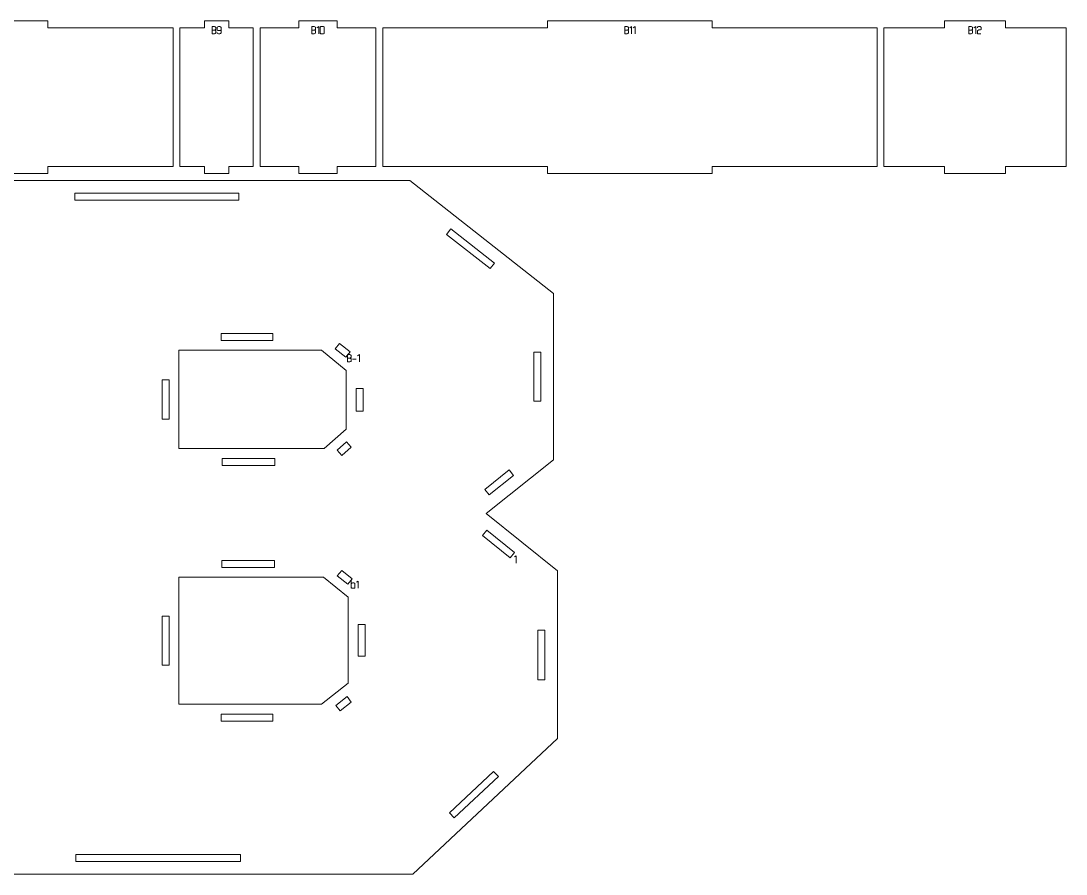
# Model space of a CAD drawing. Header units: centimetres. Extents: x -249 to 275, y -506 to 461.
# Drawn here: x -184.52 to -139.34, y 231.44 to 268.34 of the extents above; entities that cross this region are included whole.
import ezdxf

# ---------------------------------------------------------------- set-up
doc = ezdxf.new("R2010")
doc.units = ezdxf.units.CM
doc.header["$MEASUREMENT"] = 0
doc.layers.add('Capa 1', color=7, linetype='Continuous')

msp = doc.modelspace()

# ---------------------------------------------------------------- hatches: boundary and pattern name
at = {"layer": 'Capa 1', "true_color": 0x3e4095}
h = msp.add_hatch(color=175, dxfattribs=at)
edge = h.paths.add_edge_path()
edge.add_spline(control_points=[(-163.1094, 245.20933), (-163.1094, 245.20933), (-163.18553, 245.15659), (-163.18553, 245.15659), (-163.18553, 245.15659), (-163.1094, 245.20933), (-163.1094, 245.20933), (-163.1094, 245.20933), (-163.1094, 244.89243), (-163.1094, 244.89243), (-163.1094, 244.89243), (-163.1094, 245.20933), (-163.1094, 245.20933)], knot_values=[0, 0, 0, 0, 0.25, 0.25, 0.25, 0.5, 0.5, 0.5, 0.75, 0.75, 0.75, 1, 1, 1, 1], degree=3, periodic=1)

# ---------------------------------------------------------------- linework, layer by layer
at = {"layer": 'Capa 1', "color": 240, "lineweight": 9}
for points, knots in [([(-194.18979, 268.0409), (-194.18979, 268.0409), (-194.18979, 262.0409), (-194.18979, 262.0409), (-194.18979, 262.0409), (-188.77618, 262.0409), (-188.77618, 262.0409), (-188.77618, 262.0409), (-188.77618, 261.7409), (-188.77618, 261.7409), (-188.77618, 261.7409), (-183.36256, 261.7409), (-183.36256, 261.7409), (-183.36256, 261.7409), (-183.36256, 262.0409), (-183.36256, 262.0409), (-183.36256, 262.0409), (-177.94894, 262.0409), (-177.94894, 262.0409), (-177.94894, 262.0409), (-177.94894, 268.0409), (-177.94894, 268.0409), (-177.94894, 268.0409), (-183.36256, 268.0409), (-183.36256, 268.0409), (-183.36256, 268.0409), (-183.36256, 268.3409), (-183.36256, 268.3409), (-183.36256, 268.3409), (-188.77618, 268.3409), (-188.77618, 268.3409), (-188.77618, 268.3409), (-188.77618, 268.0409), (-188.77618, 268.0409), (-188.77618, 268.0409), (-194.18979, 268.0409), (-194.18979, 268.0409)], [0, 0, 0, 0, 0.08333333, 0.08333333, 0.08333333, 0.16666667, 0.16666667, 0.16666667, 0.25, 0.25, 0.25, 0.33333333, 0.33333333, 0.33333333, 0.41666667, 0.41666667, 0.41666667, 0.5, 0.5, 0.5, 0.58333333, 0.58333333, 0.58333333, 0.66666667, 0.66666667, 0.66666667, 0.75, 0.75, 0.75, 0.83333333, 0.83333333, 0.83333333, 0.91666667, 0.91666667, 0.91666667, 1, 1, 1, 1]), ([(-177.64894, 268.0409), (-177.64894, 268.0409), (-177.64894, 262.0409), (-177.64894, 262.0409), (-177.64894, 262.0409), (-176.59422, 262.0409), (-176.59422, 262.0409), (-176.59422, 262.0409), (-176.59422, 261.7409), (-176.59422, 261.7409), (-176.59422, 261.7409), (-175.53949, 261.7409), (-175.53949, 261.7409), (-175.53949, 261.7409), (-175.53949, 262.0409), (-175.53949, 262.0409), (-175.53949, 262.0409), (-174.48477, 262.0409), (-174.48477, 262.0409), (-174.48477, 262.0409), (-174.48477, 268.0409), (-174.48477, 268.0409), (-174.48477, 268.0409), (-175.53949, 268.0409), (-175.53949, 268.0409), (-175.53949, 268.0409), (-175.53949, 268.3409), (-175.53949, 268.3409), (-175.53949, 268.3409), (-176.59422, 268.3409), (-176.59422, 268.3409), (-176.59422, 268.3409), (-176.59422, 268.0409), (-176.59422, 268.0409), (-176.59422, 268.0409), (-177.64894, 268.0409), (-177.64894, 268.0409)], [0, 0, 0, 0, 0.08333333, 0.08333333, 0.08333333, 0.16666667, 0.16666667, 0.16666667, 0.25, 0.25, 0.25, 0.33333333, 0.33333333, 0.33333333, 0.41666667, 0.41666667, 0.41666667, 0.5, 0.5, 0.5, 0.58333333, 0.58333333, 0.58333333, 0.66666667, 0.66666667, 0.66666667, 0.75, 0.75, 0.75, 0.83333333, 0.83333333, 0.83333333, 0.91666667, 0.91666667, 0.91666667, 1, 1, 1, 1]), ([(-174.18477, 268.0409), (-174.18477, 268.0409), (-174.18477, 262.0409), (-174.18477, 262.0409), (-174.18477, 262.0409), (-172.51572, 262.0409), (-172.51572, 262.0409), (-172.51572, 262.0409), (-172.51572, 261.7409), (-172.51572, 261.7409), (-172.51572, 261.7409), (-170.84667, 261.7409), (-170.84667, 261.7409), (-170.84667, 261.7409), (-170.84667, 262.0409), (-170.84667, 262.0409), (-170.84667, 262.0409), (-169.17762, 262.0409), (-169.17762, 262.0409), (-169.17762, 262.0409), (-169.17762, 268.0409), (-169.17762, 268.0409), (-169.17762, 268.0409), (-170.84667, 268.0409), (-170.84667, 268.0409), (-170.84667, 268.0409), (-170.84667, 268.3409), (-170.84667, 268.3409), (-170.84667, 268.3409), (-172.51572, 268.3409), (-172.51572, 268.3409), (-172.51572, 268.3409), (-172.51572, 268.0409), (-172.51572, 268.0409), (-172.51572, 268.0409), (-174.18477, 268.0409), (-174.18477, 268.0409)], [0, 0, 0, 0, 0.08333333, 0.08333333, 0.08333333, 0.16666667, 0.16666667, 0.16666667, 0.25, 0.25, 0.25, 0.33333333, 0.33333333, 0.33333333, 0.41666667, 0.41666667, 0.41666667, 0.5, 0.5, 0.5, 0.58333333, 0.58333333, 0.58333333, 0.66666667, 0.66666667, 0.66666667, 0.75, 0.75, 0.75, 0.83333333, 0.83333333, 0.83333333, 0.91666667, 0.91666667, 0.91666667, 1, 1, 1, 1]), ([(-168.87762, 268.0409), (-168.87762, 268.0409), (-168.87762, 262.0409), (-168.87762, 262.0409), (-168.87762, 262.0409), (-161.75684, 262.0409), (-161.75684, 262.0409), (-161.75684, 262.0409), (-161.75684, 261.7409), (-161.75684, 261.7409), (-161.75684, 261.7409), (-154.63607, 261.7409), (-154.63607, 261.7409), (-154.63607, 261.7409), (-154.63607, 262.0409), (-154.63607, 262.0409), (-154.63607, 262.0409), (-147.5153, 262.0409), (-147.5153, 262.0409), (-147.5153, 262.0409), (-147.5153, 268.0409), (-147.5153, 268.0409), (-147.5153, 268.0409), (-154.63607, 268.0409), (-154.63607, 268.0409), (-154.63607, 268.0409), (-154.63607, 268.3409), (-154.63607, 268.3409), (-154.63607, 268.3409), (-161.75684, 268.3409), (-161.75684, 268.3409), (-161.75684, 268.3409), (-161.75684, 268.0409), (-161.75684, 268.0409), (-161.75684, 268.0409), (-168.87762, 268.0409), (-168.87762, 268.0409)], [0, 0, 0, 0, 0.08333333, 0.08333333, 0.08333333, 0.16666667, 0.16666667, 0.16666667, 0.25, 0.25, 0.25, 0.33333333, 0.33333333, 0.33333333, 0.41666667, 0.41666667, 0.41666667, 0.5, 0.5, 0.5, 0.58333333, 0.58333333, 0.58333333, 0.66666667, 0.66666667, 0.66666667, 0.75, 0.75, 0.75, 0.83333333, 0.83333333, 0.83333333, 0.91666667, 0.91666667, 0.91666667, 1, 1, 1, 1]), ([(-147.2153, 268.0409), (-147.2153, 268.0409), (-147.2153, 262.0409), (-147.2153, 262.0409), (-147.2153, 262.0409), (-144.59046, 262.0409), (-144.59046, 262.0409), (-144.59046, 262.0409), (-144.59046, 261.7409), (-144.59046, 261.7409), (-144.59046, 261.7409), (-141.96561, 261.7409), (-141.96561, 261.7409), (-141.96561, 261.7409), (-141.96561, 262.0409), (-141.96561, 262.0409), (-141.96561, 262.0409), (-139.34077, 262.0409), (-139.34077, 262.0409), (-139.34077, 262.0409), (-139.34077, 268.0409), (-139.34077, 268.0409), (-139.34077, 268.0409), (-141.96561, 268.0409), (-141.96561, 268.0409), (-141.96561, 268.0409), (-141.96561, 268.3409), (-141.96561, 268.3409), (-141.96561, 268.3409), (-144.59046, 268.3409), (-144.59046, 268.3409), (-144.59046, 268.3409), (-144.59046, 268.0409), (-144.59046, 268.0409), (-144.59046, 268.0409), (-147.2153, 268.0409), (-147.2153, 268.0409)], [0, 0, 0, 0, 0.08333333, 0.08333333, 0.08333333, 0.16666667, 0.16666667, 0.16666667, 0.25, 0.25, 0.25, 0.33333333, 0.33333333, 0.33333333, 0.41666667, 0.41666667, 0.41666667, 0.5, 0.5, 0.5, 0.58333333, 0.58333333, 0.58333333, 0.66666667, 0.66666667, 0.66666667, 0.75, 0.75, 0.75, 0.83333333, 0.83333333, 0.83333333, 0.91666667, 0.91666667, 0.91666667, 1, 1, 1, 1]), ([(-161.32634, 244.55519), (-161.32634, 244.55519), (-161.32634, 237.31235), (-161.32634, 237.31235), (-161.32634, 237.31235), (-167.57956, 231.44092), (-167.57956, 231.44092), (-167.57956, 231.44092), (-190.12634, 231.44092), (-190.12634, 231.44092), (-190.12634, 231.44092), (-190.12634, 237.9552), (-190.12634, 237.9552), (-190.12634, 237.9552), (-186.77956, 238.81234), (-186.77956, 238.81234), (-186.77956, 238.81234), (-186.77956, 254.02661), (-186.77956, 254.02661), (-186.77956, 254.02661), (-190.12634, 254.88376), (-190.12634, 254.88376), (-190.12634, 254.88376), (-190.12634, 261.4409), (-190.12634, 261.4409), (-190.12634, 261.4409), (-167.71167, 261.4409), (-167.71167, 261.4409), (-167.71167, 261.4409), (-161.5025, 256.55519), (-161.5025, 256.55519), (-161.5025, 256.55519), (-161.5025, 249.3552), (-161.5025, 249.3552), (-161.5025, 249.3552), (-164.40892, 247.04091), (-164.40892, 247.04091), (-164.40892, 247.04091), (-161.32634, 244.55519), (-161.32634, 244.55519)], [0, 0, 0, 0, 0.07692308, 0.07692308, 0.07692308, 0.15384615, 0.15384615, 0.15384615, 0.23076923, 0.23076923, 0.23076923, 0.30769231, 0.30769231, 0.30769231, 0.38461538, 0.38461538, 0.38461538, 0.46153846, 0.46153846, 0.46153846, 0.53846154, 0.53846154, 0.53846154, 0.61538462, 0.61538462, 0.61538462, 0.69230769, 0.69230769, 0.69230769, 0.76923077, 0.76923077, 0.76923077, 0.84615385, 0.84615385, 0.84615385, 0.92307692, 0.92307692, 0.92307692, 1, 1, 1, 1]), ([(-182.18703, 260.59237), (-182.18703, 260.59237), (-175.09626, 260.59237), (-175.09626, 260.59237), (-175.09626, 260.59237), (-175.09626, 260.89237), (-175.09626, 260.89237), (-175.09626, 260.89237), (-182.18703, 260.89237), (-182.18703, 260.89237), (-182.18703, 260.89237), (-182.18703, 260.59237), (-182.18703, 260.59237)], [0, 0, 0, 0, 0.25, 0.25, 0.25, 0.5, 0.5, 0.5, 0.75, 0.75, 0.75, 1, 1, 1, 1]), ([(-166.12066, 259.10929), (-166.12066, 259.10929), (-164.23585, 257.62622), (-164.23585, 257.62622), (-164.23585, 257.62622), (-164.05033, 257.86198), (-164.05033, 257.86198), (-164.05033, 257.86198), (-165.93515, 259.34506), (-165.93515, 259.34506), (-165.93515, 259.34506), (-166.12066, 259.10929), (-166.12066, 259.10929)], [0, 0, 0, 0, 0.25, 0.25, 0.25, 0.5, 0.5, 0.5, 0.75, 0.75, 0.75, 1, 1, 1, 1]), ([(-175.87122, 254.52094), (-175.87122, 254.52094), (-173.62701, 254.52094), (-173.62701, 254.52094), (-173.62701, 254.52094), (-173.62701, 254.82094), (-173.62701, 254.82094), (-173.62701, 254.82094), (-175.87122, 254.82094), (-175.87122, 254.82094), (-175.87122, 254.82094), (-175.87122, 254.52094), (-175.87122, 254.52094)], [0, 0, 0, 0, 0.25, 0.25, 0.25, 0.5, 0.5, 0.5, 0.75, 0.75, 0.75, 1, 1, 1, 1]), ([(-170.93337, 254.15645), (-170.93337, 254.15645), (-170.48395, 253.79195), (-170.48395, 253.79195), (-170.48395, 253.79195), (-170.29498, 254.02496), (-170.29498, 254.02496), (-170.29498, 254.02496), (-170.7444, 254.38945), (-170.7444, 254.38945), (-170.7444, 254.38945), (-170.93337, 254.15645), (-170.93337, 254.15645)], [0, 0, 0, 0, 0.25, 0.25, 0.25, 0.5, 0.5, 0.5, 0.75, 0.75, 0.75, 1, 1, 1, 1]), ([(-170.45878, 253.22529), (-170.45878, 253.22529), (-171.53321, 254.09668), (-171.53321, 254.09668), (-171.53321, 254.09668), (-177.69117, 254.09668), (-177.69117, 254.09668), (-177.69117, 254.09668), (-177.69117, 249.84227), (-177.69117, 249.84227), (-177.69117, 249.84227), (-171.42006, 249.84227), (-171.42006, 249.84227), (-171.42006, 249.84227), (-170.45878, 250.67894), (-170.45878, 250.67894), (-170.45878, 250.67894), (-170.45878, 253.22529), (-170.45878, 253.22529)], [0, 0, 0, 0, 0.16666667, 0.16666667, 0.16666667, 0.33333333, 0.33333333, 0.33333333, 0.5, 0.5, 0.5, 0.66666667, 0.66666667, 0.66666667, 0.83333333, 0.83333333, 0.83333333, 1, 1, 1, 1]), ([(-162.35103, 254.01683), (-162.35103, 254.01683), (-162.35103, 251.89053), (-162.35103, 251.89053), (-162.35103, 251.89053), (-162.05103, 251.89053), (-162.05103, 251.89053), (-162.05103, 251.89053), (-162.05103, 254.01683), (-162.05103, 254.01683), (-162.05103, 254.01683), (-162.35103, 254.01683), (-162.35103, 254.01683)], [0, 0, 0, 0, 0.25, 0.25, 0.25, 0.5, 0.5, 0.5, 0.75, 0.75, 0.75, 1, 1, 1, 1]), ([(-178.11543, 251.11899), (-178.11543, 251.11899), (-178.11543, 252.81996), (-178.11543, 252.81996), (-178.11543, 252.81996), (-178.41543, 252.81996), (-178.41543, 252.81996), (-178.41543, 252.81996), (-178.41543, 251.11899), (-178.41543, 251.11899), (-178.41543, 251.11899), (-178.11543, 251.11899), (-178.11543, 251.11899)], [0, 0, 0, 0, 0.25, 0.25, 0.25, 0.5, 0.5, 0.5, 0.75, 0.75, 0.75, 1, 1, 1, 1]), ([(-170.03452, 252.44689), (-170.03452, 252.44689), (-170.03452, 251.46632), (-170.03452, 251.46632), (-170.03452, 251.46632), (-169.73452, 251.46632), (-169.73452, 251.46632), (-169.73452, 251.46632), (-169.73452, 252.44689), (-169.73452, 252.44689), (-169.73452, 252.44689), (-170.03452, 252.44689), (-170.03452, 252.44689)], [0, 0, 0, 0, 0.25, 0.25, 0.25, 0.5, 0.5, 0.5, 0.75, 0.75, 0.75, 1, 1, 1, 1]), ([(-170.44344, 250.12984), (-170.44344, 250.12984), (-170.85236, 249.77392), (-170.85236, 249.77392), (-170.85236, 249.77392), (-170.6554, 249.54763), (-170.6554, 249.54763), (-170.6554, 249.54763), (-170.24648, 249.90355), (-170.24648, 249.90355), (-170.24648, 249.90355), (-170.44344, 250.12984), (-170.44344, 250.12984)], [0, 0, 0, 0, 0.25, 0.25, 0.25, 0.5, 0.5, 0.5, 0.75, 0.75, 0.75, 1, 1, 1, 1]), ([(-173.546, 249.41801), (-173.546, 249.41801), (-175.83071, 249.41801), (-175.83071, 249.41801), (-175.83071, 249.41801), (-175.83071, 249.11801), (-175.83071, 249.11801), (-175.83071, 249.11801), (-173.546, 249.11801), (-173.546, 249.11801), (-173.546, 249.11801), (-173.546, 249.41801), (-173.546, 249.41801)], [0, 0, 0, 0, 0.25, 0.25, 0.25, 0.5, 0.5, 0.5, 0.75, 0.75, 0.75, 1, 1, 1, 1]), ([(-163.41296, 248.91864), (-163.41296, 248.91864), (-164.47489, 248.07305), (-164.47489, 248.07305), (-164.47489, 248.07305), (-164.28802, 247.83837), (-164.28802, 247.83837), (-164.28802, 247.83837), (-163.22609, 248.68395), (-163.22609, 248.68395), (-163.22609, 248.68395), (-163.41296, 248.91864), (-163.41296, 248.91864)], [0, 0, 0, 0, 0.25, 0.25, 0.25, 0.5, 0.5, 0.5, 0.75, 0.75, 0.75, 1, 1, 1, 1]), ([(-164.56887, 246.07986), (-164.56887, 246.07986), (-163.37187, 245.11462), (-163.37187, 245.11462), (-163.37187, 245.11462), (-163.18355, 245.34816), (-163.18355, 245.34816), (-163.18355, 245.34816), (-164.38055, 246.31339), (-164.38055, 246.31339), (-164.38055, 246.31339), (-164.56887, 246.07986), (-164.56887, 246.07986)], [0, 0, 0, 0, 0.25, 0.25, 0.25, 0.5, 0.5, 0.5, 0.75, 0.75, 0.75, 1, 1, 1, 1]), ([(-175.84186, 244.70667), (-175.84186, 244.70667), (-173.56829, 244.70667), (-173.56829, 244.70667), (-173.56829, 244.70667), (-173.56829, 245.00667), (-173.56829, 245.00667), (-173.56829, 245.00667), (-175.84186, 245.00667), (-175.84186, 245.00667), (-175.84186, 245.00667), (-175.84186, 244.70667), (-175.84186, 244.70667)], [0, 0, 0, 0, 0.25, 0.25, 0.25, 0.5, 0.5, 0.5, 0.75, 0.75, 0.75, 1, 1, 1, 1]), ([(-170.84529, 244.34217), (-170.84529, 244.34217), (-170.39587, 243.97768), (-170.39587, 243.97768), (-170.39587, 243.97768), (-170.2069, 244.21068), (-170.2069, 244.21068), (-170.2069, 244.21068), (-170.65632, 244.57518), (-170.65632, 244.57518), (-170.65632, 244.57518), (-170.84529, 244.34217), (-170.84529, 244.34217)], [0, 0, 0, 0, 0.25, 0.25, 0.25, 0.5, 0.5, 0.5, 0.75, 0.75, 0.75, 1, 1, 1, 1]), ([(-170.3707, 243.41102), (-170.3707, 243.41102), (-171.44514, 244.28241), (-171.44514, 244.28241), (-171.44514, 244.28241), (-177.69117, 244.28241), (-177.69117, 244.28241), (-177.69117, 244.28241), (-177.69117, 238.78513), (-177.69117, 238.78513), (-177.69117, 238.78513), (-171.53344, 238.78513), (-171.53344, 238.78513), (-171.53344, 238.78513), (-170.3707, 239.69912), (-170.3707, 239.69912), (-170.3707, 239.69912), (-170.3707, 243.41102), (-170.3707, 243.41102)], [0, 0, 0, 0, 0.16666667, 0.16666667, 0.16666667, 0.33333333, 0.33333333, 0.33333333, 0.5, 0.5, 0.5, 0.66666667, 0.66666667, 0.66666667, 0.83333333, 0.83333333, 0.83333333, 1, 1, 1, 1]), ([(-178.11543, 240.47614), (-178.11543, 240.47614), (-178.11543, 242.5914), (-178.11543, 242.5914), (-178.11543, 242.5914), (-178.41543, 242.5914), (-178.41543, 242.5914), (-178.41543, 242.5914), (-178.41543, 240.47614), (-178.41543, 240.47614), (-178.41543, 240.47614), (-178.11543, 240.47614), (-178.11543, 240.47614)], [0, 0, 0, 0, 0.25, 0.25, 0.25, 0.5, 0.5, 0.5, 0.75, 0.75, 0.75, 1, 1, 1, 1]), ([(-169.94644, 242.23978), (-169.94644, 242.23978), (-169.94644, 240.86637), (-169.94644, 240.86637), (-169.94644, 240.86637), (-169.64644, 240.86637), (-169.64644, 240.86637), (-169.64644, 240.86637), (-169.64644, 242.23978), (-169.64644, 242.23978), (-169.64644, 242.23978), (-169.94644, 242.23978), (-169.94644, 242.23978)], [0, 0, 0, 0, 0.25, 0.25, 0.25, 0.5, 0.5, 0.5, 0.75, 0.75, 0.75, 1, 1, 1, 1]), ([(-162.17487, 241.99278), (-162.17487, 241.99278), (-162.17487, 239.83618), (-162.17487, 239.83618), (-162.17487, 239.83618), (-161.87487, 239.83618), (-161.87487, 239.83618), (-161.87487, 239.83618), (-161.87487, 241.99278), (-161.87487, 241.99278), (-161.87487, 241.99278), (-162.17487, 241.99278), (-162.17487, 241.99278)], [0, 0, 0, 0, 0.25, 0.25, 0.25, 0.5, 0.5, 0.5, 0.75, 0.75, 0.75, 1, 1, 1, 1]), ([(-170.42651, 239.1156), (-170.42651, 239.1156), (-170.90659, 238.73824), (-170.90659, 238.73824), (-170.90659, 238.73824), (-170.72119, 238.50238), (-170.72119, 238.50238), (-170.72119, 238.50238), (-170.24112, 238.87975), (-170.24112, 238.87975), (-170.24112, 238.87975), (-170.42651, 239.1156), (-170.42651, 239.1156)], [0, 0, 0, 0, 0.25, 0.25, 0.25, 0.5, 0.5, 0.5, 0.75, 0.75, 0.75, 1, 1, 1, 1]), ([(-173.62958, 238.36087), (-173.62958, 238.36087), (-175.87251, 238.36087), (-175.87251, 238.36087), (-175.87251, 238.36087), (-175.87251, 238.06087), (-175.87251, 238.06087), (-175.87251, 238.06087), (-173.62958, 238.06087), (-173.62958, 238.06087), (-173.62958, 238.06087), (-173.62958, 238.36087), (-173.62958, 238.36087)], [0, 0, 0, 0, 0.25, 0.25, 0.25, 0.5, 0.5, 0.5, 0.75, 0.75, 0.75, 1, 1, 1, 1]), ([(-164.08841, 235.88286), (-164.08841, 235.88286), (-166.00195, 234.08616), (-166.00195, 234.08616), (-166.00195, 234.08616), (-165.7966, 233.86745), (-165.7966, 233.86745), (-165.7966, 233.86745), (-163.88306, 235.66416), (-163.88306, 235.66416), (-163.88306, 235.66416), (-164.08841, 235.88286), (-164.08841, 235.88286)], [0, 0, 0, 0, 0.25, 0.25, 0.25, 0.5, 0.5, 0.5, 0.75, 0.75, 0.75, 1, 1, 1, 1]), ([(-175.03626, 232.28945), (-175.03626, 232.28945), (-182.15704, 232.28945), (-182.15704, 232.28945), (-182.15704, 232.28945), (-182.15704, 231.98945), (-182.15704, 231.98945), (-182.15704, 231.98945), (-175.03626, 231.98945), (-175.03626, 231.98945), (-175.03626, 231.98945), (-175.03626, 232.28945), (-175.03626, 232.28945)], [0, 0, 0, 0, 0.25, 0.25, 0.25, 0.5, 0.5, 0.5, 0.75, 0.75, 0.75, 1, 1, 1, 1])]:
    msp.add_open_spline(points, degree=3, knots=knots, dxfattribs=at)
at = {"layer": 'Capa 1', "color": 114, "lineweight": 9}
for points, knots in [([(-176.25947, 268.09854), (-176.25947, 268.09854), (-176.25947, 267.7821), (-176.25947, 267.7821), (-176.25947, 267.7821), (-176.18472, 267.7821), (-176.18472, 267.7821), (-176.16179, 267.7821), (-176.14237, 267.78546), (-176.12647, 267.79219), (-176.11027, 267.79892), (-176.10217, 267.80732), (-176.10217, 267.81741), (-176.10217, 267.81741), (-176.10217, 267.90959), (-176.10217, 267.90959), (-176.10217, 267.91754), (-176.10782, 267.92457), (-176.11914, 267.93069), (-176.13014, 267.9368), (-176.152, 267.94108), (-176.18472, 267.94353), (-176.15261, 267.94567), (-176.13075, 267.9498), (-176.11914, 267.95591), (-176.10782, 267.96233), (-176.10217, 267.96952), (-176.10217, 267.97747), (-176.10217, 267.97747), (-176.10217, 268.06323), (-176.10217, 268.06323), (-176.10217, 268.07271), (-176.11027, 268.08096), (-176.12647, 268.08799), (-176.14268, 268.09502), (-176.16209, 268.09854), (-176.18472, 268.09854), (-176.18472, 268.09854), (-176.25947, 268.09854), (-176.25947, 268.09854)], [0, 0, 0, 0, 0.07692308, 0.07692308, 0.07692308, 0.15384615, 0.15384615, 0.15384615, 0.23076923, 0.23076923, 0.23076923, 0.30769231, 0.30769231, 0.30769231, 0.38461538, 0.38461538, 0.38461538, 0.46153846, 0.46153846, 0.46153846, 0.53846154, 0.53846154, 0.53846154, 0.61538462, 0.61538462, 0.61538462, 0.69230769, 0.69230769, 0.69230769, 0.76923077, 0.76923077, 0.76923077, 0.84615385, 0.84615385, 0.84615385, 0.92307692, 0.92307692, 0.92307692, 1, 1, 1, 1]), ([(-176.18472, 267.94353), (-176.18472, 267.94353), (-176.25947, 267.94353), (-176.25947, 267.94353), (-176.25947, 267.94353), (-176.25947, 268.09854), (-176.25947, 268.09854), (-176.25947, 268.09854), (-176.18472, 268.09854), (-176.18472, 268.09854), (-176.16209, 268.09854), (-176.14268, 268.09502), (-176.12647, 268.08799), (-176.11027, 268.08096), (-176.10217, 268.07271), (-176.10217, 268.06323), (-176.10217, 268.06323), (-176.10217, 267.97747), (-176.10217, 267.97747), (-176.10217, 267.96952), (-176.10782, 267.96233), (-176.11914, 267.95591), (-176.13075, 267.9498), (-176.15261, 267.94567), (-176.18472, 267.94353)], [0, 0, 0, 0, 0.125, 0.125, 0.125, 0.25, 0.25, 0.25, 0.375, 0.375, 0.375, 0.5, 0.5, 0.5, 0.625, 0.625, 0.625, 0.75, 0.75, 0.75, 0.875, 0.875, 0.875, 1, 1, 1, 1]), ([(-176.25947, 267.7821), (-176.25947, 267.7821), (-176.25947, 267.94353), (-176.25947, 267.94353), (-176.25947, 267.94353), (-176.18472, 267.94353), (-176.18472, 267.94353), (-176.152, 267.94108), (-176.13014, 267.9368), (-176.11914, 267.93069), (-176.10782, 267.92457), (-176.10217, 267.91754), (-176.10217, 267.90959), (-176.10217, 267.90959), (-176.10217, 267.81741), (-176.10217, 267.81741), (-176.10217, 267.80732), (-176.11027, 267.79892), (-176.12647, 267.79219), (-176.14237, 267.78546), (-176.16179, 267.7821), (-176.18472, 267.7821), (-176.18472, 267.7821), (-176.25947, 267.7821), (-176.25947, 267.7821)], [0, 0, 0, 0, 0.125, 0.125, 0.125, 0.25, 0.25, 0.25, 0.375, 0.375, 0.375, 0.5, 0.5, 0.5, 0.625, 0.625, 0.625, 0.75, 0.75, 0.75, 0.875, 0.875, 0.875, 1, 1, 1, 1]), ([(-176.03934, 267.95591), (-176.03934, 267.94613), (-176.03147, 267.9378), (-176.01572, 267.93092), (-175.99998, 267.92404), (-175.98033, 267.9206), (-175.95679, 267.9206), (-175.93355, 267.91999), (-175.91399, 267.92282), (-175.89809, 267.92908), (-175.88219, 267.93535), (-175.87424, 267.9443), (-175.87424, 267.95591), (-175.87424, 267.95591), (-175.87424, 268.06323), (-175.87424, 268.06323), (-175.87424, 268.07301), (-175.88211, 268.08134), (-175.89786, 268.08822), (-175.9136, 268.0951), (-175.93325, 268.09854), (-175.95679, 268.09854), (-175.98033, 268.09854), (-175.99998, 268.0951), (-176.01572, 268.08822), (-176.03147, 268.08134), (-176.03934, 268.07301), (-176.03934, 268.06323), (-176.03934, 268.06323), (-176.03934, 267.95591), (-176.03934, 267.95591)], [0, 0, 0, 0, 0.1, 0.1, 0.1, 0.2, 0.2, 0.2, 0.3, 0.3, 0.3, 0.4, 0.4, 0.4, 0.5, 0.5, 0.5, 0.6, 0.6, 0.6, 0.7, 0.7, 0.7, 0.8, 0.8, 0.8, 0.9, 0.9, 0.9, 1, 1, 1, 1]), ([(-175.95679, 267.7821), (-175.98033, 267.7821), (-175.99998, 267.78554), (-176.01572, 267.79242), (-176.03147, 267.7993), (-176.03934, 267.80763), (-176.03934, 267.81741), (-176.03934, 267.81741), (-176.03934, 267.84264), (-176.03934, 267.84264), (-176.03934, 267.84264), (-176.03934, 267.81741), (-176.03934, 267.81741), (-176.03934, 267.80763), (-176.03147, 267.7993), (-176.01572, 267.79242), (-175.99998, 267.78554), (-175.98033, 267.7821), (-175.95679, 267.7821), (-175.93325, 267.7821), (-175.9136, 267.78554), (-175.89786, 267.79242), (-175.88211, 267.7993), (-175.87424, 267.80763), (-175.87424, 267.81741), (-175.87424, 267.81741), (-175.87424, 267.95591), (-175.87424, 267.95591), (-175.87424, 267.9443), (-175.88219, 267.93535), (-175.89809, 267.92908), (-175.91399, 267.92282), (-175.93355, 267.91999), (-175.95679, 267.9206), (-175.98033, 267.9206), (-175.99998, 267.92404), (-176.01572, 267.93092), (-176.03147, 267.9378), (-176.03934, 267.94613), (-176.03934, 267.95591), (-176.03934, 267.95591), (-176.03934, 268.06323), (-176.03934, 268.06323), (-176.03934, 268.07301), (-176.03147, 268.08134), (-176.01572, 268.08822), (-175.99998, 268.0951), (-175.98033, 268.09854), (-175.95679, 268.09854), (-175.93325, 268.09854), (-175.9136, 268.0951), (-175.89786, 268.08822), (-175.88211, 268.08134), (-175.87424, 268.07301), (-175.87424, 268.06323), (-175.87424, 268.06323), (-175.87424, 267.95591), (-175.87424, 267.95591), (-175.87424, 267.95591), (-175.87424, 267.81741), (-175.87424, 267.81741), (-175.87424, 267.80763), (-175.88211, 267.7993), (-175.89786, 267.79242), (-175.9136, 267.78554), (-175.93325, 267.7821), (-175.95679, 267.7821)], [0, 0, 0, 0, 0.04545455, 0.04545455, 0.04545455, 0.09090909, 0.09090909, 0.09090909, 0.13636364, 0.13636364, 0.13636364, 0.18181818, 0.18181818, 0.18181818, 0.22727273, 0.22727273, 0.22727273, 0.27272727, 0.27272727, 0.27272727, 0.31818182, 0.31818182, 0.31818182, 0.36363636, 0.36363636, 0.36363636, 0.40909091, 0.40909091, 0.40909091, 0.45454545, 0.45454545, 0.45454545, 0.5, 0.5, 0.5, 0.54545455, 0.54545455, 0.54545455, 0.59090909, 0.59090909, 0.59090909, 0.63636364, 0.63636364, 0.63636364, 0.68181818, 0.68181818, 0.68181818, 0.72727273, 0.72727273, 0.72727273, 0.77272727, 0.77272727, 0.77272727, 0.81818182, 0.81818182, 0.81818182, 0.86363636, 0.86363636, 0.86363636, 0.90909091, 0.90909091, 0.90909091, 0.95454545, 0.95454545, 0.95454545, 1, 1, 1, 1]), ([(-171.94719, 268.09854), (-171.94719, 268.09854), (-171.94719, 267.7821), (-171.94719, 267.7821), (-171.94719, 267.7821), (-171.87244, 267.7821), (-171.87244, 267.7821), (-171.84951, 267.7821), (-171.83009, 267.78546), (-171.81419, 267.79219), (-171.79799, 267.79892), (-171.78989, 267.80732), (-171.78989, 267.81741), (-171.78989, 267.81741), (-171.78989, 267.90959), (-171.78989, 267.90959), (-171.78989, 267.91754), (-171.79554, 267.92457), (-171.80686, 267.93069), (-171.81786, 267.9368), (-171.83972, 267.94108), (-171.87244, 267.94353), (-171.84033, 267.94567), (-171.81847, 267.9498), (-171.80686, 267.95591), (-171.79554, 267.96233), (-171.78989, 267.96952), (-171.78989, 267.97747), (-171.78989, 267.97747), (-171.78989, 268.06323), (-171.78989, 268.06323), (-171.78989, 268.07271), (-171.79799, 268.08096), (-171.81419, 268.08799), (-171.8304, 268.09502), (-171.84981, 268.09854), (-171.87244, 268.09854), (-171.87244, 268.09854), (-171.94719, 268.09854), (-171.94719, 268.09854)], [0, 0, 0, 0, 0.07692308, 0.07692308, 0.07692308, 0.15384615, 0.15384615, 0.15384615, 0.23076923, 0.23076923, 0.23076923, 0.30769231, 0.30769231, 0.30769231, 0.38461538, 0.38461538, 0.38461538, 0.46153846, 0.46153846, 0.46153846, 0.53846154, 0.53846154, 0.53846154, 0.61538462, 0.61538462, 0.61538462, 0.69230769, 0.69230769, 0.69230769, 0.76923077, 0.76923077, 0.76923077, 0.84615385, 0.84615385, 0.84615385, 0.92307692, 0.92307692, 0.92307692, 1, 1, 1, 1]), ([(-171.87244, 267.94353), (-171.87244, 267.94353), (-171.94719, 267.94353), (-171.94719, 267.94353), (-171.94719, 267.94353), (-171.94719, 268.09854), (-171.94719, 268.09854), (-171.94719, 268.09854), (-171.87244, 268.09854), (-171.87244, 268.09854), (-171.84981, 268.09854), (-171.8304, 268.09502), (-171.81419, 268.08799), (-171.79799, 268.08096), (-171.78989, 268.07271), (-171.78989, 268.06323), (-171.78989, 268.06323), (-171.78989, 267.97747), (-171.78989, 267.97747), (-171.78989, 267.96952), (-171.79554, 267.96233), (-171.80686, 267.95591), (-171.81847, 267.9498), (-171.84033, 267.94567), (-171.87244, 267.94353)], [0, 0, 0, 0, 0.125, 0.125, 0.125, 0.25, 0.25, 0.25, 0.375, 0.375, 0.375, 0.5, 0.5, 0.5, 0.625, 0.625, 0.625, 0.75, 0.75, 0.75, 0.875, 0.875, 0.875, 1, 1, 1, 1]), ([(-171.94719, 267.7821), (-171.94719, 267.7821), (-171.94719, 267.94353), (-171.94719, 267.94353), (-171.94719, 267.94353), (-171.87244, 267.94353), (-171.87244, 267.94353), (-171.83972, 267.94108), (-171.81786, 267.9368), (-171.80686, 267.93069), (-171.79554, 267.92457), (-171.78989, 267.91754), (-171.78989, 267.90959), (-171.78989, 267.90959), (-171.78989, 267.81741), (-171.78989, 267.81741), (-171.78989, 267.80732), (-171.79799, 267.79892), (-171.81419, 267.79219), (-171.83009, 267.78546), (-171.84951, 267.7821), (-171.87244, 267.7821), (-171.87244, 267.7821), (-171.94719, 267.7821), (-171.94719, 267.7821)], [0, 0, 0, 0, 0.125, 0.125, 0.125, 0.25, 0.25, 0.25, 0.375, 0.375, 0.375, 0.5, 0.5, 0.5, 0.625, 0.625, 0.625, 0.75, 0.75, 0.75, 0.875, 0.875, 0.875, 1, 1, 1, 1]), ([(-171.65093, 268.099), (-171.65093, 268.099), (-171.72706, 268.04626), (-171.72706, 268.04626), (-171.72706, 268.04626), (-171.65093, 268.099), (-171.65093, 268.099), (-171.65093, 268.099), (-171.65093, 267.7821), (-171.65093, 267.7821), (-171.65093, 267.7821), (-171.65093, 268.099), (-171.65093, 268.099)], [0, 0, 0, 0, 0.25, 0.25, 0.25, 0.5, 0.5, 0.5, 0.75, 0.75, 0.75, 1, 1, 1, 1]), ([(-171.5803, 267.80595), (-171.5803, 267.79616), (-171.57243, 267.78974), (-171.55668, 267.78669), (-171.54094, 267.78363), (-171.52129, 267.7821), (-171.49775, 267.7821), (-171.47421, 267.7821), (-171.45456, 267.78363), (-171.43882, 267.78669), (-171.42307, 267.78974), (-171.4152, 267.79616), (-171.4152, 267.80595), (-171.4152, 267.80595), (-171.4152, 268.07423), (-171.4152, 268.07423), (-171.4152, 268.08402), (-171.42307, 268.09052), (-171.43882, 268.09373), (-171.45456, 268.09694), (-171.47421, 268.09854), (-171.49775, 268.09854), (-171.52129, 268.09854), (-171.54094, 268.09694), (-171.55668, 268.09373), (-171.57243, 268.09052), (-171.5803, 268.08402), (-171.5803, 268.07423), (-171.5803, 268.07423), (-171.5803, 267.80595), (-171.5803, 267.80595)], [0, 0, 0, 0, 0.1, 0.1, 0.1, 0.2, 0.2, 0.2, 0.3, 0.3, 0.3, 0.4, 0.4, 0.4, 0.5, 0.5, 0.5, 0.6, 0.6, 0.6, 0.7, 0.7, 0.7, 0.8, 0.8, 0.8, 0.9, 0.9, 0.9, 1, 1, 1, 1]), ([(-171.4152, 267.80595), (-171.4152, 267.79616), (-171.42307, 267.78974), (-171.43882, 267.78669), (-171.45456, 267.78363), (-171.47421, 267.7821), (-171.49775, 267.7821), (-171.52129, 267.7821), (-171.54094, 267.78363), (-171.55668, 267.78669), (-171.57243, 267.78974), (-171.5803, 267.79616), (-171.5803, 267.80595), (-171.5803, 267.80595), (-171.5803, 268.07423), (-171.5803, 268.07423), (-171.5803, 268.08402), (-171.57243, 268.09052), (-171.55668, 268.09373), (-171.54094, 268.09694), (-171.52129, 268.09854), (-171.49775, 268.09854), (-171.47421, 268.09854), (-171.45456, 268.09694), (-171.43882, 268.09373), (-171.42307, 268.09052), (-171.4152, 268.08402), (-171.4152, 268.07423), (-171.4152, 268.07423), (-171.4152, 267.80595), (-171.4152, 267.80595)], [0, 0, 0, 0, 0.1, 0.1, 0.1, 0.2, 0.2, 0.2, 0.3, 0.3, 0.3, 0.4, 0.4, 0.4, 0.5, 0.5, 0.5, 0.6, 0.6, 0.6, 0.7, 0.7, 0.7, 0.8, 0.8, 0.8, 0.9, 0.9, 0.9, 1, 1, 1, 1]), ([(-158.41797, 268.09854), (-158.41797, 268.09854), (-158.41797, 267.7821), (-158.41797, 267.7821), (-158.41797, 267.7821), (-158.34322, 267.7821), (-158.34322, 267.7821), (-158.32029, 267.7821), (-158.30087, 267.78546), (-158.28497, 267.79219), (-158.26877, 267.79892), (-158.26067, 267.80732), (-158.26067, 267.81741), (-158.26067, 267.81741), (-158.26067, 267.90959), (-158.26067, 267.90959), (-158.26067, 267.91754), (-158.26632, 267.92457), (-158.27764, 267.93069), (-158.28864, 267.9368), (-158.3105, 267.94108), (-158.34322, 267.94353), (-158.31111, 267.94567), (-158.28925, 267.9498), (-158.27764, 267.95591), (-158.26632, 267.96233), (-158.26067, 267.96952), (-158.26067, 267.97747), (-158.26067, 267.97747), (-158.26067, 268.06323), (-158.26067, 268.06323), (-158.26067, 268.07271), (-158.26877, 268.08096), (-158.28497, 268.08799), (-158.30118, 268.09502), (-158.32059, 268.09854), (-158.34322, 268.09854), (-158.34322, 268.09854), (-158.41797, 268.09854), (-158.41797, 268.09854)], [0, 0, 0, 0, 0.07692308, 0.07692308, 0.07692308, 0.15384615, 0.15384615, 0.15384615, 0.23076923, 0.23076923, 0.23076923, 0.30769231, 0.30769231, 0.30769231, 0.38461538, 0.38461538, 0.38461538, 0.46153846, 0.46153846, 0.46153846, 0.53846154, 0.53846154, 0.53846154, 0.61538462, 0.61538462, 0.61538462, 0.69230769, 0.69230769, 0.69230769, 0.76923077, 0.76923077, 0.76923077, 0.84615385, 0.84615385, 0.84615385, 0.92307692, 0.92307692, 0.92307692, 1, 1, 1, 1]), ([(-158.34322, 267.94353), (-158.34322, 267.94353), (-158.41797, 267.94353), (-158.41797, 267.94353), (-158.41797, 267.94353), (-158.41797, 268.09854), (-158.41797, 268.09854), (-158.41797, 268.09854), (-158.34322, 268.09854), (-158.34322, 268.09854), (-158.32059, 268.09854), (-158.30118, 268.09502), (-158.28497, 268.08799), (-158.26877, 268.08096), (-158.26067, 268.07271), (-158.26067, 268.06323), (-158.26067, 268.06323), (-158.26067, 267.97747), (-158.26067, 267.97747), (-158.26067, 267.96952), (-158.26632, 267.96233), (-158.27764, 267.95591), (-158.28925, 267.9498), (-158.31111, 267.94567), (-158.34322, 267.94353)], [0, 0, 0, 0, 0.125, 0.125, 0.125, 0.25, 0.25, 0.25, 0.375, 0.375, 0.375, 0.5, 0.5, 0.5, 0.625, 0.625, 0.625, 0.75, 0.75, 0.75, 0.875, 0.875, 0.875, 1, 1, 1, 1]), ([(-158.41797, 267.7821), (-158.41797, 267.7821), (-158.41797, 267.94353), (-158.41797, 267.94353), (-158.41797, 267.94353), (-158.34322, 267.94353), (-158.34322, 267.94353), (-158.3105, 267.94108), (-158.28864, 267.9368), (-158.27764, 267.93069), (-158.26632, 267.92457), (-158.26067, 267.91754), (-158.26067, 267.90959), (-158.26067, 267.90959), (-158.26067, 267.81741), (-158.26067, 267.81741), (-158.26067, 267.80732), (-158.26877, 267.79892), (-158.28497, 267.79219), (-158.30087, 267.78546), (-158.32029, 267.7821), (-158.34322, 267.7821), (-158.34322, 267.7821), (-158.41797, 267.7821), (-158.41797, 267.7821)], [0, 0, 0, 0, 0.125, 0.125, 0.125, 0.25, 0.25, 0.25, 0.375, 0.375, 0.375, 0.5, 0.5, 0.5, 0.625, 0.625, 0.625, 0.75, 0.75, 0.75, 0.875, 0.875, 0.875, 1, 1, 1, 1]), ([(-158.12171, 268.099), (-158.12171, 268.099), (-158.19784, 268.04626), (-158.19784, 268.04626), (-158.19784, 268.04626), (-158.12171, 268.099), (-158.12171, 268.099), (-158.12171, 268.099), (-158.12171, 267.7821), (-158.12171, 267.7821), (-158.12171, 267.7821), (-158.12171, 268.099), (-158.12171, 268.099)], [0, 0, 0, 0, 0.25, 0.25, 0.25, 0.5, 0.5, 0.5, 0.75, 0.75, 0.75, 1, 1, 1, 1]), ([(-157.97495, 268.099), (-157.97495, 268.099), (-158.05108, 268.04626), (-158.05108, 268.04626), (-158.05108, 268.04626), (-157.97495, 268.099), (-157.97495, 268.099), (-157.97495, 268.099), (-157.97495, 267.7821), (-157.97495, 267.7821), (-157.97495, 267.7821), (-157.97495, 268.099), (-157.97495, 268.099)], [0, 0, 0, 0, 0.25, 0.25, 0.25, 0.5, 0.5, 0.5, 0.75, 0.75, 0.75, 1, 1, 1, 1]), ([(-143.54403, 268.09854), (-143.54403, 268.09854), (-143.54403, 267.7821), (-143.54403, 267.7821), (-143.54403, 267.7821), (-143.46928, 267.7821), (-143.46928, 267.7821), (-143.44635, 267.7821), (-143.42693, 267.78546), (-143.41103, 267.79219), (-143.39483, 267.79892), (-143.38673, 267.80732), (-143.38673, 267.81741), (-143.38673, 267.81741), (-143.38673, 267.90959), (-143.38673, 267.90959), (-143.38673, 267.91754), (-143.39238, 267.92457), (-143.4037, 267.93069), (-143.4147, 267.9368), (-143.43656, 267.94108), (-143.46928, 267.94353), (-143.43717, 267.94567), (-143.41531, 267.9498), (-143.4037, 267.95591), (-143.39238, 267.96233), (-143.38673, 267.96952), (-143.38673, 267.97747), (-143.38673, 267.97747), (-143.38673, 268.06323), (-143.38673, 268.06323), (-143.38673, 268.07271), (-143.39483, 268.08096), (-143.41103, 268.08799), (-143.42724, 268.09502), (-143.44665, 268.09854), (-143.46928, 268.09854), (-143.46928, 268.09854), (-143.54403, 268.09854), (-143.54403, 268.09854)], [0, 0, 0, 0, 0.07692308, 0.07692308, 0.07692308, 0.15384615, 0.15384615, 0.15384615, 0.23076923, 0.23076923, 0.23076923, 0.30769231, 0.30769231, 0.30769231, 0.38461538, 0.38461538, 0.38461538, 0.46153846, 0.46153846, 0.46153846, 0.53846154, 0.53846154, 0.53846154, 0.61538462, 0.61538462, 0.61538462, 0.69230769, 0.69230769, 0.69230769, 0.76923077, 0.76923077, 0.76923077, 0.84615385, 0.84615385, 0.84615385, 0.92307692, 0.92307692, 0.92307692, 1, 1, 1, 1]), ([(-143.46928, 267.94353), (-143.46928, 267.94353), (-143.54403, 267.94353), (-143.54403, 267.94353), (-143.54403, 267.94353), (-143.54403, 268.09854), (-143.54403, 268.09854), (-143.54403, 268.09854), (-143.46928, 268.09854), (-143.46928, 268.09854), (-143.44665, 268.09854), (-143.42724, 268.09502), (-143.41103, 268.08799), (-143.39483, 268.08096), (-143.38673, 268.07271), (-143.38673, 268.06323), (-143.38673, 268.06323), (-143.38673, 267.97747), (-143.38673, 267.97747), (-143.38673, 267.96952), (-143.39238, 267.96233), (-143.4037, 267.95591), (-143.41531, 267.9498), (-143.43717, 267.94567), (-143.46928, 267.94353)], [0, 0, 0, 0, 0.125, 0.125, 0.125, 0.25, 0.25, 0.25, 0.375, 0.375, 0.375, 0.5, 0.5, 0.5, 0.625, 0.625, 0.625, 0.75, 0.75, 0.75, 0.875, 0.875, 0.875, 1, 1, 1, 1]), ([(-143.54403, 267.7821), (-143.54403, 267.7821), (-143.54403, 267.94353), (-143.54403, 267.94353), (-143.54403, 267.94353), (-143.46928, 267.94353), (-143.46928, 267.94353), (-143.43656, 267.94108), (-143.4147, 267.9368), (-143.4037, 267.93069), (-143.39238, 267.92457), (-143.38673, 267.91754), (-143.38673, 267.90959), (-143.38673, 267.90959), (-143.38673, 267.81741), (-143.38673, 267.81741), (-143.38673, 267.80732), (-143.39483, 267.79892), (-143.41103, 267.79219), (-143.42693, 267.78546), (-143.44635, 267.7821), (-143.46928, 267.7821), (-143.46928, 267.7821), (-143.54403, 267.7821), (-143.54403, 267.7821)], [0, 0, 0, 0, 0.125, 0.125, 0.125, 0.25, 0.25, 0.25, 0.375, 0.375, 0.375, 0.5, 0.5, 0.5, 0.625, 0.625, 0.625, 0.75, 0.75, 0.75, 0.875, 0.875, 0.875, 1, 1, 1, 1]), ([(-143.24777, 268.099), (-143.24777, 268.099), (-143.3239, 268.04626), (-143.3239, 268.04626), (-143.3239, 268.04626), (-143.24777, 268.099), (-143.24777, 268.099), (-143.24777, 268.099), (-143.24777, 267.7821), (-143.24777, 267.7821), (-143.24777, 267.7821), (-143.24777, 268.099), (-143.24777, 268.099)], [0, 0, 0, 0, 0.25, 0.25, 0.25, 0.5, 0.5, 0.5, 0.75, 0.75, 0.75, 1, 1, 1, 1]), ([(-143.1776, 267.7821), (-143.1776, 267.7821), (-143.1776, 267.91464), (-143.1776, 267.91464), (-143.17668, 267.92656), (-143.16583, 267.93573), (-143.14504, 267.94215), (-143.13648, 267.94277), (-143.1283, 267.94376), (-143.1205, 267.94514), (-143.11271, 267.94651), (-143.10483, 267.94796), (-143.09688, 267.94949), (-143.08221, 267.95194), (-143.07097, 267.95393), (-143.06318, 267.95545), (-143.05538, 267.95698), (-143.04781, 267.95897), (-143.04047, 267.96142), (-143.02152, 267.96845), (-143.01204, 267.97747), (-143.01204, 267.98847), (-143.01204, 267.98847), (-143.01204, 268.06323), (-143.01204, 268.06323), (-143.01204, 268.07301), (-143.01991, 268.08134), (-143.03566, 268.08822), (-143.0514, 268.0951), (-143.07105, 268.09854), (-143.09459, 268.09854), (-143.11813, 268.09854), (-143.13778, 268.0951), (-143.15352, 268.08822), (-143.16927, 268.08134), (-143.17714, 268.07301), (-143.17714, 268.06323), (-143.17714, 268.06323), (-143.17714, 268.04076), (-143.17714, 268.04076), (-143.17714, 268.04076), (-143.17714, 268.06323), (-143.17714, 268.06323), (-143.17714, 268.07301), (-143.16927, 268.08134), (-143.15352, 268.08822), (-143.13778, 268.0951), (-143.11813, 268.09854), (-143.09459, 268.09854), (-143.07105, 268.09854), (-143.0514, 268.0951), (-143.03566, 268.08822), (-143.01991, 268.08134), (-143.01204, 268.07301), (-143.01204, 268.06323), (-143.01204, 268.06323), (-143.01204, 267.98847), (-143.01204, 267.98847), (-143.01204, 267.97747), (-143.02152, 267.96845), (-143.04047, 267.96142), (-143.04781, 267.95897), (-143.05538, 267.95698), (-143.06318, 267.95545), (-143.07097, 267.95393), (-143.08221, 267.95194), (-143.09688, 267.94949), (-143.10483, 267.94796), (-143.11271, 267.94651), (-143.1205, 267.94514), (-143.1283, 267.94376), (-143.13648, 267.94277), (-143.14504, 267.94215), (-143.16583, 267.93573), (-143.17668, 267.92656), (-143.1776, 267.91464), (-143.1776, 267.91464), (-143.1776, 267.7821), (-143.1776, 267.7821), (-143.1776, 267.7821), (-143.02075, 267.7821), (-143.02075, 267.7821), (-143.02075, 267.7821), (-143.1776, 267.7821), (-143.1776, 267.7821)], [0, 0, 0, 0, 0.03571429, 0.03571429, 0.03571429, 0.07142857, 0.07142857, 0.07142857, 0.10714286, 0.10714286, 0.10714286, 0.14285714, 0.14285714, 0.14285714, 0.17857143, 0.17857143, 0.17857143, 0.21428571, 0.21428571, 0.21428571, 0.25, 0.25, 0.25, 0.28571429, 0.28571429, 0.28571429, 0.32142857, 0.32142857, 0.32142857, 0.35714286, 0.35714286, 0.35714286, 0.39285714, 0.39285714, 0.39285714, 0.42857143, 0.42857143, 0.42857143, 0.46428571, 0.46428571, 0.46428571, 0.5, 0.5, 0.5, 0.53571429, 0.53571429, 0.53571429, 0.57142857, 0.57142857, 0.57142857, 0.60714286, 0.60714286, 0.60714286, 0.64285714, 0.64285714, 0.64285714, 0.67857143, 0.67857143, 0.67857143, 0.71428571, 0.71428571, 0.71428571, 0.75, 0.75, 0.75, 0.78571429, 0.78571429, 0.78571429, 0.82142857, 0.82142857, 0.82142857, 0.85714286, 0.85714286, 0.85714286, 0.89285714, 0.89285714, 0.89285714, 0.92857143, 0.92857143, 0.92857143, 0.96428571, 0.96428571, 0.96428571, 1, 1, 1, 1]), ([(-170.41019, 253.91235), (-170.41019, 253.91235), (-170.41019, 253.59591), (-170.41019, 253.59591), (-170.41019, 253.59591), (-170.33544, 253.59591), (-170.33544, 253.59591), (-170.31251, 253.59591), (-170.29309, 253.59927), (-170.27719, 253.606), (-170.26099, 253.61273), (-170.25289, 253.62113), (-170.25289, 253.63122), (-170.25289, 253.63122), (-170.25289, 253.7234), (-170.25289, 253.7234), (-170.25289, 253.73135), (-170.25854, 253.73838), (-170.26986, 253.7445), (-170.28086, 253.75061), (-170.30272, 253.75489), (-170.33544, 253.75734), (-170.30333, 253.75948), (-170.28147, 253.76361), (-170.26986, 253.76972), (-170.25854, 253.77614), (-170.25289, 253.78333), (-170.25289, 253.79128), (-170.25289, 253.79128), (-170.25289, 253.87704), (-170.25289, 253.87704), (-170.25289, 253.88652), (-170.26099, 253.89477), (-170.27719, 253.9018), (-170.2934, 253.90883), (-170.31281, 253.91235), (-170.33544, 253.91235), (-170.33544, 253.91235), (-170.41019, 253.91235), (-170.41019, 253.91235)], [0, 0, 0, 0, 0.07692308, 0.07692308, 0.07692308, 0.15384615, 0.15384615, 0.15384615, 0.23076923, 0.23076923, 0.23076923, 0.30769231, 0.30769231, 0.30769231, 0.38461538, 0.38461538, 0.38461538, 0.46153846, 0.46153846, 0.46153846, 0.53846154, 0.53846154, 0.53846154, 0.61538462, 0.61538462, 0.61538462, 0.69230769, 0.69230769, 0.69230769, 0.76923077, 0.76923077, 0.76923077, 0.84615385, 0.84615385, 0.84615385, 0.92307692, 0.92307692, 0.92307692, 1, 1, 1, 1]), ([(-170.33544, 253.75734), (-170.33544, 253.75734), (-170.41019, 253.75734), (-170.41019, 253.75734), (-170.41019, 253.75734), (-170.41019, 253.91235), (-170.41019, 253.91235), (-170.41019, 253.91235), (-170.33544, 253.91235), (-170.33544, 253.91235), (-170.31281, 253.91235), (-170.2934, 253.90883), (-170.27719, 253.9018), (-170.26099, 253.89477), (-170.25289, 253.88652), (-170.25289, 253.87704), (-170.25289, 253.87704), (-170.25289, 253.79128), (-170.25289, 253.79128), (-170.25289, 253.78333), (-170.25854, 253.77614), (-170.26986, 253.76972), (-170.28147, 253.76361), (-170.30333, 253.75948), (-170.33544, 253.75734)], [0, 0, 0, 0, 0.125, 0.125, 0.125, 0.25, 0.25, 0.25, 0.375, 0.375, 0.375, 0.5, 0.5, 0.5, 0.625, 0.625, 0.625, 0.75, 0.75, 0.75, 0.875, 0.875, 0.875, 1, 1, 1, 1]), ([(-170.41019, 253.59591), (-170.41019, 253.59591), (-170.41019, 253.75734), (-170.41019, 253.75734), (-170.41019, 253.75734), (-170.33544, 253.75734), (-170.33544, 253.75734), (-170.30272, 253.75489), (-170.28086, 253.75061), (-170.26986, 253.7445), (-170.25854, 253.73838), (-170.25289, 253.73135), (-170.25289, 253.7234), (-170.25289, 253.7234), (-170.25289, 253.63122), (-170.25289, 253.63122), (-170.25289, 253.62113), (-170.26099, 253.61273), (-170.27719, 253.606), (-170.29309, 253.59927), (-170.31251, 253.59591), (-170.33544, 253.59591), (-170.33544, 253.59591), (-170.41019, 253.59591), (-170.41019, 253.59591)], [0, 0, 0, 0, 0.125, 0.125, 0.125, 0.25, 0.25, 0.25, 0.375, 0.375, 0.375, 0.5, 0.5, 0.5, 0.625, 0.625, 0.625, 0.75, 0.75, 0.75, 0.875, 0.875, 0.875, 1, 1, 1, 1]), ([(-170.19006, 253.70414), (-170.19006, 253.70414), (-170.03367, 253.70414), (-170.03367, 253.70414), (-170.03367, 253.70414), (-170.19006, 253.70414), (-170.19006, 253.70414)], [0, 0, 0, 0, 0.5, 0.5, 0.5, 1, 1, 1, 1]), ([(-169.8938, 253.91281), (-169.8938, 253.91281), (-169.96993, 253.86007), (-169.96993, 253.86007), (-169.96993, 253.86007), (-169.8938, 253.91281), (-169.8938, 253.91281), (-169.8938, 253.91281), (-169.8938, 253.59591), (-169.8938, 253.59591), (-169.8938, 253.59591), (-169.8938, 253.91281), (-169.8938, 253.91281)], [0, 0, 0, 0, 0.25, 0.25, 0.25, 0.5, 0.5, 0.5, 0.75, 0.75, 0.75, 1, 1, 1, 1]), ([(-163.1094, 245.20933), (-163.1094, 245.20933), (-163.18553, 245.15659), (-163.18553, 245.15659), (-163.18553, 245.15659), (-163.1094, 245.20933), (-163.1094, 245.20933), (-163.1094, 245.20933), (-163.1094, 244.89243), (-163.1094, 244.89243), (-163.1094, 244.89243), (-163.1094, 245.20933), (-163.1094, 245.20933)], [0, 0, 0, 0, 0.25, 0.25, 0.25, 0.5, 0.5, 0.5, 0.75, 0.75, 0.75, 1, 1, 1, 1]), ([(-170.08364, 243.83564), (-170.08364, 243.82678), (-170.09083, 243.81867), (-170.1052, 243.81134), (-170.11957, 243.804), (-170.13776, 243.80033), (-170.15977, 243.80033), (-170.17964, 243.80033), (-170.19837, 243.804), (-170.21595, 243.81134), (-170.23353, 243.81867), (-170.24232, 243.82678), (-170.24232, 243.83564), (-170.24232, 243.83564), (-170.24232, 243.80033), (-170.24232, 243.80033), (-170.24232, 243.80033), (-170.24232, 244.12136), (-170.24232, 244.12136), (-170.24232, 244.12136), (-170.24232, 243.99891), (-170.24232, 243.99891), (-170.24232, 244.00777), (-170.23452, 244.01588), (-170.21893, 244.02321), (-170.20334, 244.03055), (-170.18362, 244.03422), (-170.15977, 244.03422), (-170.13776, 244.03422), (-170.11957, 244.03055), (-170.1052, 244.02321), (-170.09083, 244.01588), (-170.08364, 244.00777), (-170.08364, 243.99891), (-170.08364, 243.99891), (-170.08364, 243.83564), (-170.08364, 243.83564)], [0, 0, 0, 0, 0.08333333, 0.08333333, 0.08333333, 0.16666667, 0.16666667, 0.16666667, 0.25, 0.25, 0.25, 0.33333333, 0.33333333, 0.33333333, 0.41666667, 0.41666667, 0.41666667, 0.5, 0.5, 0.5, 0.58333333, 0.58333333, 0.58333333, 0.66666667, 0.66666667, 0.66666667, 0.75, 0.75, 0.75, 0.83333333, 0.83333333, 0.83333333, 0.91666667, 0.91666667, 0.91666667, 1, 1, 1, 1]), ([(-170.24232, 243.83564), (-170.24232, 243.82678), (-170.23353, 243.81867), (-170.21595, 243.81134), (-170.19837, 243.804), (-170.17964, 243.80033), (-170.15977, 243.80033), (-170.13776, 243.80033), (-170.11957, 243.804), (-170.1052, 243.81134), (-170.09083, 243.81867), (-170.08364, 243.82678), (-170.08364, 243.83564), (-170.08364, 243.83564), (-170.08364, 243.99891), (-170.08364, 243.99891), (-170.08364, 244.00777), (-170.09083, 244.01588), (-170.1052, 244.02321), (-170.11957, 244.03055), (-170.13776, 244.03422), (-170.15977, 244.03422), (-170.18362, 244.03422), (-170.20334, 244.03055), (-170.21893, 244.02321), (-170.23452, 244.01588), (-170.24232, 244.00777), (-170.24232, 243.99891), (-170.24232, 243.99891), (-170.24232, 243.83564), (-170.24232, 243.83564)], [0, 0, 0, 0, 0.1, 0.1, 0.1, 0.2, 0.2, 0.2, 0.3, 0.3, 0.3, 0.4, 0.4, 0.4, 0.5, 0.5, 0.5, 0.6, 0.6, 0.6, 0.7, 0.7, 0.7, 0.8, 0.8, 0.8, 0.9, 0.9, 0.9, 1, 1, 1, 1]), ([(-169.94606, 244.11723), (-169.94606, 244.11723), (-170.02219, 244.06449), (-170.02219, 244.06449), (-170.02219, 244.06449), (-169.94606, 244.11723), (-169.94606, 244.11723), (-169.94606, 244.11723), (-169.94606, 243.80033), (-169.94606, 243.80033), (-169.94606, 243.80033), (-169.94606, 244.11723), (-169.94606, 244.11723)], [0, 0, 0, 0, 0.25, 0.25, 0.25, 0.5, 0.5, 0.5, 0.75, 0.75, 0.75, 1, 1, 1, 1])]:
    msp.add_open_spline(points, degree=3, knots=knots, dxfattribs=at)

doc.saveas('drawing.dxf')
